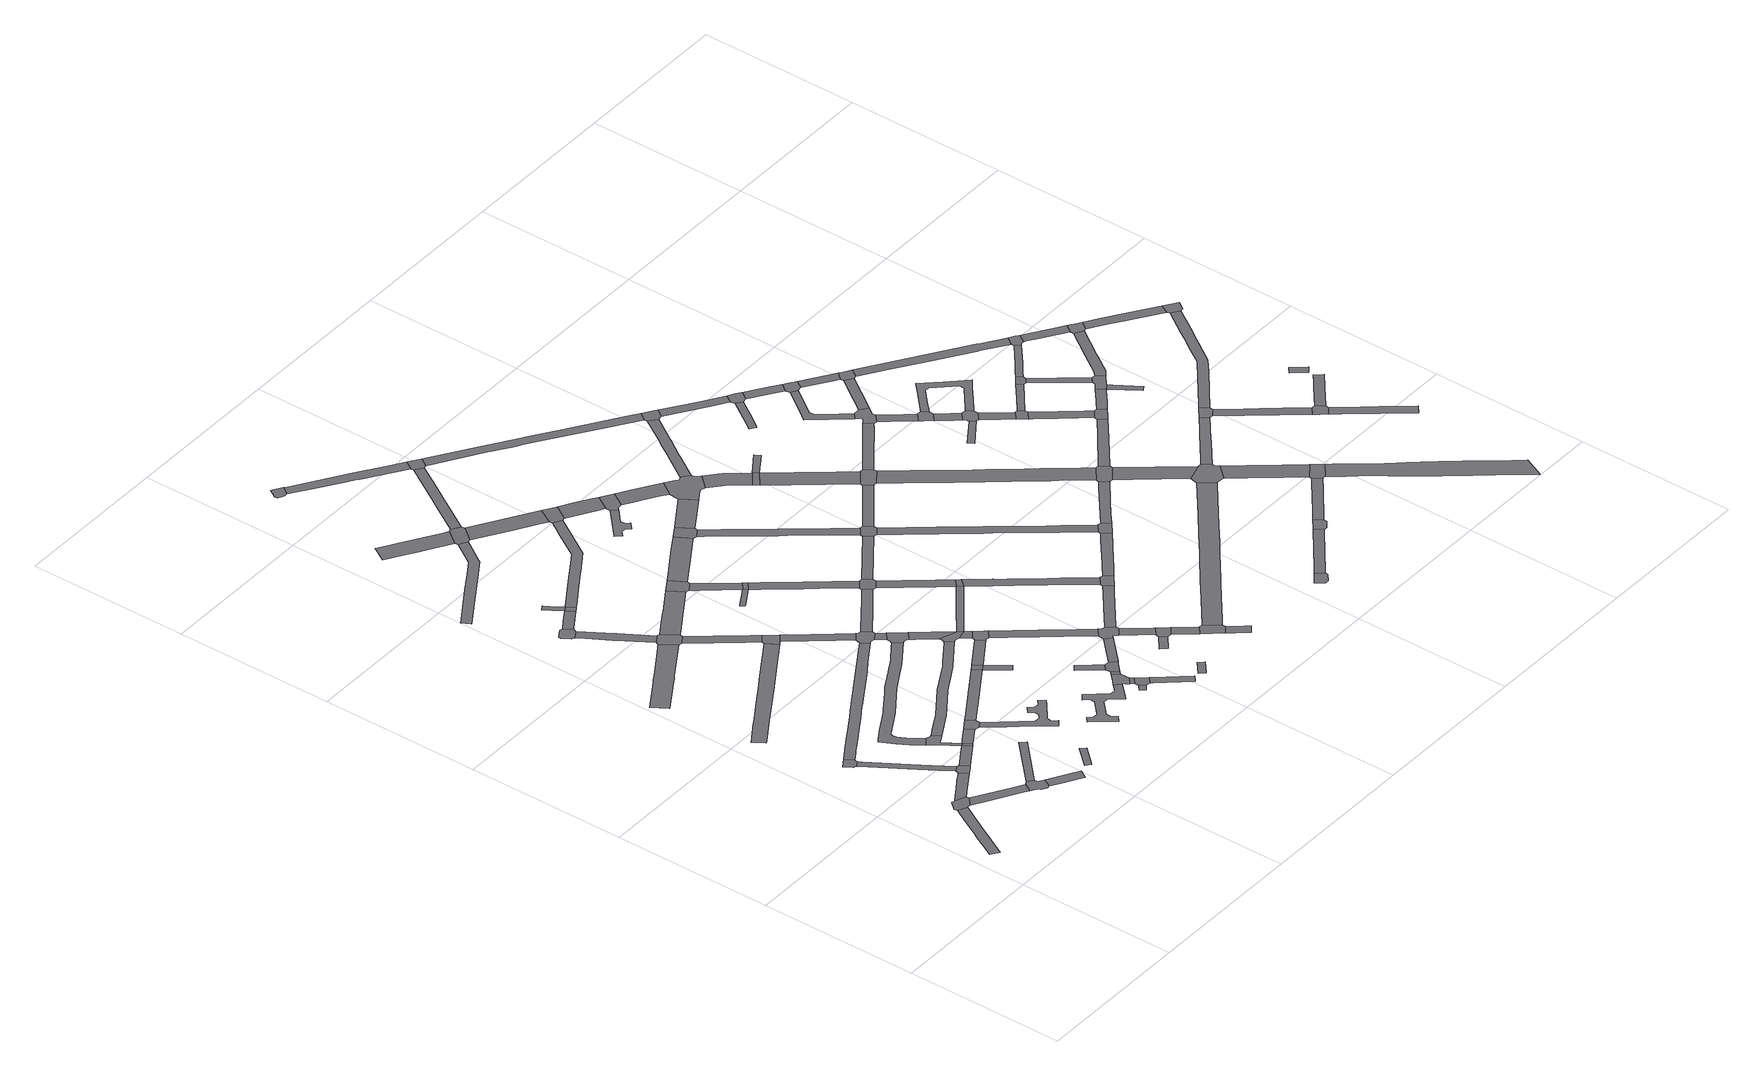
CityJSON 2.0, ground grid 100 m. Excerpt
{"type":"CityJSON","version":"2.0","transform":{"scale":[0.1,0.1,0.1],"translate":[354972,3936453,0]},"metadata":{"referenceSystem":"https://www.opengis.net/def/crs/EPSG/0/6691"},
"CityObjects":{
"road1":{"type":"Road","attributes":{"RoadStructureAttribute.sectionType":"1"},"geometry":[{"type":"MultiSurface","lod":"1","boundaries":[[[0,1,2,3,4,5,6,7,8,9,10,11,12,13]]]}]},
"road2":{"type":"Road","geometry":[{"type":"MultiSurface","lod":"1","boundaries":[[[13,12,14,15,16,17,18,19,20,21]]]}]},
"road3":{"type":"Road","geometry":[{"type":"MultiSurface","lod":"1","boundaries":[[[22,23,24,25,26,27]]]}]},
"road4":{"type":"Road","attributes":{"RoadStructureAttribute.sectionType":"1"},"geometry":[{"type":"MultiSurface","lod":"1","boundaries":[[[28,29,30,16,15,31,32,33,34]]]}]},
"road5":{"type":"Road","attributes":{"RoadStructureAttribute.sectionType":"1"},"geometry":[{"type":"MultiSurface","lod":"1","boundaries":[[[17,35,36,37,38,39,40,41,42,43,18]]]}]},
"road6":{"type":"Road","attributes":{"RoadStructureAttribute.sectionType":"1"},"geometry":[{"type":"MultiSurface","lod":"1","boundaries":[[[26,44,45,46,47,48,49,50,51,27]]]}]},
"road7":{"type":"Road","geometry":[{"type":"MultiSurface","lod":"1","boundaries":[[[47,38,37,52,53,54,48]]]}]},
"road8":{"type":"Road","geometry":[{"type":"MultiSurface","lod":"1","boundaries":[[[55,28,34,56,57,58,59,60,61,62,63]]]}]},
"road9":{"type":"Road","attributes":{"RoadStructureAttribute.sectionType":"1"},"geometry":[{"type":"MultiSurface","lod":"1","boundaries":[[[60,64,65,66,67,68,69,70,61]]]}]},
"road10":{"type":"Road","attributes":{"RoadStructureAttribute.sectionType":"1"},"geometry":[{"type":"MultiSurface","lod":"1","boundaries":[[[71,72,73,54,53,74,75]]]}]},
"road11":{"type":"Road","geometry":[{"type":"MultiSurface","lod":"1","boundaries":[[[76,75,77,78,79,80,81,82,83,84,85]]]}]},
"road12":{"type":"Road","attributes":{"RoadStructureAttribute.sectionType":"1"},"geometry":[{"type":"MultiSurface","lod":"1","boundaries":[[[86,87,88,55,63]]]}]},
"road13":{"type":"Road","attributes":{"RoadStructureAttribute.sectionType":"1"},"geometry":[{"type":"MultiSurface","lod":"1","boundaries":[[[89,90,91,92,93,94,95,96,97,98,99,100,101]]]}]},
"road14":{"type":"Road","geometry":[{"type":"MultiSurface","lod":"1","boundaries":[[[102,77,75,74]]]}]},
"road15":{"type":"Road","attributes":{"RoadStructureAttribute.sectionType":"1"},"geometry":[{"type":"MultiSurface","lod":"1","boundaries":[[[103,104,105,106,107,108,109,110,111,112,113,114,115,116,117,118]]]}]},
"road16":{"type":"Road","attributes":{"RoadStructureAttribute.sectionType":"1"},"geometry":[{"type":"MultiSurface","lod":"1","boundaries":[[[102,119,120,121,77]]]}]},
"road17":{"type":"Road","attributes":{"RoadStructureAttribute.sectionType":"1"},"geometry":[{"type":"MultiSurface","lod":"1","boundaries":[[[122,123,124,125]]]}]},
"road18":{"type":"Road","attributes":{"RoadStructureAttribute.sectionType":"1"},"geometry":[{"type":"MultiSurface","lod":"1","boundaries":[[[126,127,128,129,130,131,132,133,134,23,22,135,136,137,138,139,140,141,142,143,144,145,146,147]]]}]},
"road19":{"type":"Road","geometry":[{"type":"MultiSurface","lod":"1","boundaries":[[[148,149,150,151,152,153,154,155]]]}]},
"road20":{"type":"Road","geometry":[{"type":"MultiSurface","lod":"1","boundaries":[[[156,157,158,120,119,159]]]}]},
"road21":{"type":"Road","attributes":{"RoadStructureAttribute.sectionType":"1"},"geometry":[{"type":"MultiSurface","lod":"1","boundaries":[[[160,161,162,163,164,165,166,167,152,151]]]}]},
"road22":{"type":"Road","attributes":{"RoadStructureAttribute.sectionType":"1"},"geometry":[{"type":"MultiSurface","lod":"1","boundaries":[[[84,168,169,170,171,172,173,174,175,176,177,178,179,180,181,182,183,184,185,186,187,188,189,190,191,192,193,194,195,196,197,198,199,200,201,202,203,204,205,206,207,208,209,210,211,212,213,214,215,216,217,218,85]]]}]},
"road23":{"type":"Road","attributes":{"RoadStructureAttribute.sectionType":"1"},"geometry":[{"type":"MultiSurface","lod":"1","boundaries":[[[219,220,154,153,221,222,223]]]}]},
"road24":{"type":"Road","geometry":[{"type":"MultiSurface","lod":"1","boundaries":[[[224,165,164,101,100,225,226,227]]]}]},
"road25":{"type":"Road","attributes":{"RoadStructureAttribute.sectionType":"1"},"geometry":[{"type":"MultiSurface","lod":"1","boundaries":[[[228,229,230,231,232,233,234,235,236,237,238,239,240,241,242,243,244,245,246,247,156,159]]]}]},
"road26":{"type":"Road","geometry":[{"type":"MultiSurface","lod":"1","boundaries":[[[248,249,250,251,252,223]]]}]},
"road27":{"type":"Road","geometry":[{"type":"MultiSurface","lod":"1","boundaries":[[[222,253,254,248,223]]]}]},
"road28":{"type":"Road","attributes":{"RoadStructureAttribute.sectionType":"1"},"geometry":[{"type":"MultiSurface","lod":"1","boundaries":[[[255,256,257,258,259,260,261,262,263,264,265,266,267,268,269,270,271,272]]]}]},
"road29":{"type":"Road","attributes":{"RoadStructureAttribute.sectionType":"1"},"geometry":[{"type":"MultiSurface","lod":"1","boundaries":[[[225,273,274,275,276,277,278,279,280,281,226]]]}]},
"road30":{"type":"Road","attributes":{"RoadStructureAttribute.sectionType":"1"},"geometry":[{"type":"MultiSurface","lod":"1","boundaries":[[[282,283,284,285,286,287,288,289,290,80,79,291,292,293,294,295,296,297,298]]]}]},
"road31":{"type":"Road","attributes":{"RoadStructureAttribute.sectionType":"1"},"geometry":[{"type":"MultiSurface","lod":"1","boundaries":[[[299,300,301,302,303,158,157,304,305,306,307,308]]]}]},
"road32":{"type":"Road","geometry":[{"type":"MultiSurface","lod":"1","boundaries":[[[278,277,110,109,309,310]]]}]},
"road33":{"type":"Road","attributes":{"RoadStructureAttribute.sectionType":"1"},"geometry":[{"type":"MultiSurface","lod":"1","boundaries":[[[311,312,313,314,315,224,227,316,317]]]}]},
"road34":{"type":"Road","attributes":{"RoadStructureAttribute.sectionType":"1"},"geometry":[{"type":"MultiSurface","lod":"1","boundaries":[[[318,319,320,321,322,323,324,325,326,327,328,329,330]]]}]},
"road35":{"type":"Road","attributes":{"RoadStructureAttribute.sectionType":"1"},"geometry":[{"type":"MultiSurface","lod":"1","boundaries":[[[309,331,332,333,334,335,336,337,338,339,340,341,342,343,344,310]]]}]},
"road36":{"type":"Road","geometry":[{"type":"MultiSurface","lod":"1","boundaries":[[[345,346,347,348,349,350,351,352,353,354,355,356,357,358,359,360,361,362,363,364,365,366,367,368]]]}]},
"road37":{"type":"Road","geometry":[{"type":"MultiSurface","lod":"1","boundaries":[[[307,369,370,371,308]]]}]},
"road38":{"type":"Road","attributes":{"RoadStructureAttribute.sectionType":"1"},"geometry":[{"type":"MultiSurface","lod":"1","boundaries":[[[372,373,374,369,307]]]}]},
"road39":{"type":"Road","geometry":[{"type":"MultiSurface","lod":"1","boundaries":[[[375,376,377,378,341,340,147,146,379,380]]]}]},
"road40":{"type":"Road","attributes":{"RoadStructureAttribute.sectionType":"1"},"geometry":[{"type":"MultiSurface","lod":"1","boundaries":[[[381,382,383,384,385,386,248,254,387,388,389,390,391,392,393,394,395,396]]]}]},
"road41":{"type":"Road","attributes":{"RoadStructureAttribute.sectionType":"1"},"geometry":[{"type":"MultiSurface","lod":"1","boundaries":[[[397,398,399,375,380]]]}]},
"road42":{"type":"Road","geometry":[{"type":"MultiSurface","lod":"1","boundaries":[[[400,311,317,401,402,403,404]]]}]},
"road43":{"type":"Road","geometry":[{"type":"MultiSurface","lod":"1","boundaries":[[[186,405,406,407,408,409,410,411,412,413,414,399,398,415,416,417,418,419,187]]]}]},
"road44":{"type":"Road","geometry":[{"type":"MultiSurface","lod":"1","boundaries":[[[420,323,322,262,261,421,422,423]]]}]},
"road45":{"type":"Road","geometry":[{"type":"MultiSurface","lod":"1","boundaries":[[[424,425,426,427,428,429,430]]]}]},
"road46":{"type":"Road","attributes":{"RoadStructureAttribute.sectionType":"1"},"geometry":[{"type":"MultiSurface","lod":"1","boundaries":[[[431,432,433,370,369]]]}]},
"road47":{"type":"Road","geometry":[{"type":"MultiSurface","lod":"1","boundaries":[[[434,435,436,437,438,439]]]}]},
"road48":{"type":"Road","geometry":[{"type":"MultiSurface","lod":"1","boundaries":[[[440,441,442,443]]]}]},
"road49":{"type":"Road","geometry":[{"type":"MultiSurface","lod":"1","boundaries":[[[444,445,446,447,448,345,368,449,450,451]]]}]},
"road50":{"type":"Road","attributes":{"RoadStructureAttribute.sectionType":"1"},"geometry":[{"type":"MultiSurface","lod":"1","boundaries":[[[452,453,402,401,454,455,439]]]}]},
"road51":{"type":"Road","attributes":{"RoadStructureAttribute.sectionType":"1"},"geometry":[{"type":"MultiSurface","lod":"1","boundaries":[[[456,444,451,457]]]}]},
"road52":{"type":"Road","attributes":{"RoadStructureAttribute.sectionType":"1"},"geometry":[{"type":"MultiSurface","lod":"1","boundaries":[[[413,458,459,460,461,462,463,464,465,466,467,468,414]]]}]},
"road53":{"type":"Road","geometry":[{"type":"MultiSurface","lod":"1","boundaries":[[[469,470,456,457,443,442]]]}]},
"road54":{"type":"Road","attributes":{"RoadStructureAttribute.sectionType":"1"},"geometry":[{"type":"MultiSurface","lod":"1","boundaries":[[[471,472,473,474,475,476,477]]]}]},
"road55":{"type":"Road","geometry":[{"type":"MultiSurface","lod":"1","boundaries":[[[478,479,480,481,482,483,464,463,484,485,486,487,488,489,490,491,282,298]]]}]},
"road56":{"type":"Road","attributes":{"RoadStructureAttribute.sectionType":"1"},"geometry":[{"type":"MultiSurface","lod":"1","boundaries":[[[492,446,445,493]]]}]},
"road57":{"type":"Road","geometry":[{"type":"MultiSurface","lod":"1","boundaries":[[[438,494,452,439]]]}]},
"road58":{"type":"Road","geometry":[{"type":"MultiSurface","lod":"1","boundaries":[[[495,496,497,483,482]]]}]},
"road59":{"type":"Road","attributes":{"RoadStructureAttribute.sectionType":"1"},"geometry":[{"type":"MultiSurface","lod":"1","boundaries":[[[498,499,500,377,376,501,502,503,504,505]]]}]},
"road60":{"type":"Road","geometry":[{"type":"MultiSurface","lod":"1","boundaries":[[[506,507,508,471,477,509,492,493]]]}]},
"road61":{"type":"Road","attributes":{"RoadStructureAttribute.sectionType":"1"},"geometry":[{"type":"MultiSurface","lod":"1","boundaries":[[[510,470,469,511,512,513]]]}]},
"road62":{"type":"Road","geometry":[{"type":"MultiSurface","lod":"1","boundaries":[[[514,515,516,497,496,433,432,517,518]]]}]},
"road63":{"type":"Road","attributes":{"RoadStructureAttribute.sectionType":"1"},"geometry":[{"type":"MultiSurface","lod":"1","boundaries":[[[519,520,422,421,521,522,523,524]]]}]},
"road64":{"type":"Road","attributes":{"RoadStructureAttribute.sectionType":"1"},"geometry":[{"type":"MultiSurface","lod":"1","boundaries":[[[403,525,526,527,528,529,530,531,404]]]}]},
"road65":{"type":"Road","attributes":{"RoadStructureAttribute.sectionType":"1"},"geometry":[{"type":"MultiSurface","lod":"1","boundaries":[[[532,533,534,535,536,537,538,539,540,541,542,543,544,494,438]]]}]},
"road66":{"type":"Road","attributes":{"RoadStructureAttribute.sectionType":"1"},"geometry":[{"type":"MultiSurface","lod":"1","boundaries":[[[545,546,547,548,549,550,551,552,553,554,424,430]]]}]},
"road67":{"type":"Road","attributes":{"RoadStructureAttribute.sectionType":"1"},"geometry":[{"type":"MultiSurface","lod":"1","boundaries":[[[555,556,557,558,420,423,559,560,561,562,563,564]]]}]},
"road68":{"type":"Road","attributes":{"RoadStructureAttribute.sectionType":"1"},"geometry":[{"type":"MultiSurface","lod":"1","boundaries":[[[565,508,507,566,567]]]}]},
"road69":{"type":"Road","attributes":{"RoadStructureAttribute.sectionType":"1"},"geometry":[{"type":"MultiSurface","lod":"1","boundaries":[[[568,569,570,571,572,573,574,575,576,577,578,579,514,518]]]}]},
"road70":{"type":"Road","attributes":{"RoadStructureAttribute.sectionType":"1"},"geometry":[{"type":"MultiSurface","lod":"1","boundaries":[[[580,581,582,583]]]}]},
"road71":{"type":"Road","attributes":{"RoadStructureAttribute.sectionType":"1"},"geometry":[{"type":"MultiSurface","lod":"1","boundaries":[[[584,585,464,483,586,587,588,589]]]}]},
"road72":{"type":"Road","geometry":[{"type":"MultiSurface","lod":"1","boundaries":[[[395,590,591,592,524,523,396]]]}]},
"road73":{"type":"Road","geometry":[{"type":"MultiSurface","lod":"1","boundaries":[[[504,593,594,595,596,538,537,505]]]}]},
"road74":{"type":"Road","attributes":{"RoadStructureAttribute.sectionType":"1"},"geometry":[{"type":"MultiSurface","lod":"1","boundaries":[[[597,598,599,600,601,602,603,604,605,606]]]}]},
"road75":{"type":"Road","geometry":[{"type":"MultiSurface","lod":"1","boundaries":[[[607,608,609,610,575,574,611,567,566,612,613,614]]]}]},
"road76":{"type":"Road","geometry":[{"type":"MultiSurface","lod":"1","boundaries":[[[615,528,527,616,617,618]]]}]},
"road77":{"type":"Road","geometry":[{"type":"MultiSurface","lod":"1","boundaries":[[[619,620,621,622]]]}]},
"road78":{"type":"Road","attributes":{"RoadStructureAttribute.sectionType":"1"},"geometry":[{"type":"MultiSurface","lod":"1","boundaries":[[[623,624,625,591,590,626,627,628]]]}]},
"road79":{"type":"Road","attributes":{"RoadStructureAttribute.sectionType":"1"},"geometry":[{"type":"MultiSurface","lod":"1","boundaries":[[[629,630,631,632,633,594,593,634,635,636,637,584]]]}]},
"road80":{"type":"Road","attributes":{"RoadStructureAttribute.sectionType":"1"},"geometry":[{"type":"MultiSurface","lod":"1","boundaries":[[[638,639,640,641,642,607,614]]]}]},
"road81":{"type":"Road","geometry":[{"type":"MultiSurface","lod":"1","boundaries":[[[563,643,644,551,550,564]]]}]},
"road82":{"type":"Road","geometry":[{"type":"MultiSurface","lod":"1","boundaries":[[[621,645,646,647,641,640,622]]]}]},
"road83":{"type":"Road","geometry":[{"type":"MultiSurface","lod":"1","boundaries":[[[589,648,629,584]]]}]},
"road84":{"type":"Road","geometry":[{"type":"MultiSurface","lod":"1","boundaries":[[[606,605,649,650,651,623,628]]]}]},
"road85":{"type":"Road","attributes":{"RoadStructureAttribute.sectionType":"1"},"geometry":[{"type":"MultiSurface","lod":"1","boundaries":[[[652,596,595,653,654,655]]]}]},
"road86":{"type":"Road","attributes":{"RoadStructureAttribute.sectionType":"1"},"geometry":[{"type":"MultiSurface","lod":"1","boundaries":[[[645,656,657,646]]]}]},
"road87":{"type":"Road","attributes":{"RoadStructureAttribute.sectionType":"1"},"geometry":[{"type":"MultiSurface","lod":"1","boundaries":[[[615,618,658,659]]]}]},
"road88":{"type":"Road","attributes":{"RoadStructureAttribute.sectionType":"1"},"geometry":[{"type":"MultiSurface","lod":"1","boundaries":[[[660,661,662,663,664,665,666,617,616,667,668,669,670,671,672,673,674]]]}]},
"road89":{"type":"Road","attributes":{"RoadStructureAttribute.sectionType":"1"},"geometry":[{"type":"MultiSurface","lod":"1","boundaries":[[[675,676,677,609,608,678,679]]]}]},
"road90":{"type":"Road","geometry":[{"type":"MultiSurface","lod":"1","boundaries":[[[680,681,657,656,682,683]]]}]},
"road91":{"type":"Road","attributes":{"RoadStructureAttribute.sectionType":"1"},"geometry":[{"type":"MultiSurface","lod":"1","boundaries":[[[650,684,685,686,687,688,689,690,651]]]}]},
"road92":{"type":"Road","attributes":{"RoadStructureAttribute.sectionType":"1"},"geometry":[{"type":"MultiSurface","lod":"1","boundaries":[[[682,691,692,693,694,695,696,683]]]}]},
"road93":{"type":"Road","attributes":{"RoadStructureAttribute.sectionType":"1"},"geometry":[{"type":"MultiSurface","lod":"1","boundaries":[[[697,698,699,700,701,702,703,704,705,706,707,648,589]]]}]},
"road94":{"type":"Road","geometry":[{"type":"MultiSurface","lod":"1","boundaries":[[[655,654,708,709,710,711,712,660,674]]]}]},
"road95":{"type":"Road","geometry":[{"type":"MultiSurface","lod":"1","boundaries":[[[713,714,715,716,717,718,688,687,659,658,719,720,721,722,723]]]}]},
"road96":{"type":"Road","geometry":[{"type":"MultiSurface","lod":"1","boundaries":[[[724,725,702,701,675,679]]]}]},
"road97":{"type":"Road","attributes":{"RoadStructureAttribute.sectionType":"1"},"geometry":[{"type":"MultiSurface","lod":"1","boundaries":[[[726,727,728,729,730,644,643,731,732,733,734,735,736,737,738,739]]]}]},
"road98":{"type":"Road","attributes":{"RoadStructureAttribute.sectionType":"1"},"geometry":[{"type":"MultiSurface","lod":"1","boundaries":[[[722,740,741,742,743,744,723]]]}]},
"road99":{"type":"Road","attributes":{"RoadStructureAttribute.sectionType":"1"},"geometry":[{"type":"MultiSurface","lod":"1","boundaries":[[[710,745,746,747,748,749,711]]]}]},
"road100":{"type":"Road","geometry":[{"type":"MultiSurface","lod":"1","boundaries":[[[750,742,741,751]]]}]},
"road101":{"type":"Road","attributes":{"RoadStructureAttribute.sectionType":"1"},"geometry":[{"type":"MultiSurface","lod":"1","boundaries":[[[752,753,754,755,756,757,758,759,709,708,760,761,762,763,764,765,766,767,768,769,770,771,772,773,774]]]}]},
"road102":{"type":"Road","attributes":{"RoadStructureAttribute.sectionType":"1"},"geometry":[{"type":"MultiSurface","lod":"1","boundaries":[[[775,776,777,778,725,724,779,780,781,782,783,784,785]]]}]},
"road103":{"type":"Road","attributes":{"RoadStructureAttribute.sectionType":"1"},"geometry":[{"type":"MultiSurface","lod":"1","boundaries":[[[714,786,787,788,789,790,791,792,793,794,795,796,715]]]}]},
"road104":{"type":"Road","attributes":{"RoadStructureAttribute.sectionType":"1"},"geometry":[{"type":"MultiSurface","lod":"1","boundaries":[[[751,797,798,799,800,801,802,803,804,805,806,750]]]}]},
"road105":{"type":"Road","geometry":[{"type":"MultiSurface","lod":"1","boundaries":[[[807,808,742,750]]]}]},
"road106":{"type":"Road","geometry":[{"type":"MultiSurface","lod":"1","boundaries":[[[801,800,747,746,809,810,811,812]]]}]},
"road107":{"type":"Road","attributes":{"RoadStructureAttribute.sectionType":"1"},"geometry":[{"type":"MultiSurface","lod":"1","boundaries":[[[813,814,815,816,817,818,819,820,681,680,821,822,823,824,825,826,827,828,829,830,831,832]]]}]},
"road108":{"type":"Road","geometry":[{"type":"MultiSurface","lod":"1","boundaries":[[[833,834,835,836,837,838]]]}]},
"road109":{"type":"Road","geometry":[{"type":"MultiSurface","lod":"1","boundaries":[[[784,839,840,774,773,785]]]}]},
"road110":{"type":"Road","geometry":[{"type":"MultiSurface","lod":"1","boundaries":[[[738,791,790,841,842,739]]]}]},
"road111":{"type":"Road","attributes":{"RoadStructureAttribute.sectionType":"1"},"geometry":[{"type":"MultiSurface","lod":"1","boundaries":[[[843,844,845,846,847,848,849,850,851,852,853,854,855,856,857,858,859,860,861,862,863,864,810,809]]]}]},
"road112":{"type":"Road","attributes":{"RoadStructureAttribute.sectionType":"1"},"geometry":[{"type":"MultiSurface","lod":"1","boundaries":[[[865,866,867,840,839,868,869,870]]]}]},
"road113":{"type":"Road","attributes":{"RoadStructureAttribute.sectionType":"1"},"geometry":[{"type":"MultiSurface","lod":"1","boundaries":[[[836,871,872,873,874,875,876,877,878,879,837]]]}]},
"road114":{"type":"Road","attributes":{"RoadStructureAttribute.sectionType":"1"},"geometry":[{"type":"MultiSurface","lod":"1","boundaries":[[[811,880,881,882,883,884,812]]]}]},
"road115":{"type":"Road","attributes":{"RoadStructureAttribute.sectionType":"1"},"geometry":[{"type":"MultiSurface","lod":"1","boundaries":[[[885,886,842,841,887,888,889]]]}]},
"road116":{"type":"Road","attributes":{"RoadStructureAttribute.sectionType":"1"},"geometry":[{"type":"MultiSurface","lod":"1","boundaries":[[[890,891,892,893,894,895]]]}]},
"road117":{"type":"Road","geometry":[{"type":"MultiSurface","lod":"1","boundaries":[[[888,890,895,896,897,898,889]]]}]},
"road118":{"type":"Road","attributes":{"RoadStructureAttribute.sectionType":"1"},"geometry":[{"type":"MultiSurface","lod":"1","boundaries":[[[899,900,901,902,903,904,905,906,907,908,909,910,911,912,913,914,915]]]}]},
"road119":{"type":"Road","geometry":[{"type":"MultiSurface","lod":"1","boundaries":[[[916,917,874,873,918,919,920,921]]]}]},
"road120":{"type":"Road","geometry":[{"type":"MultiSurface","lod":"1","boundaries":[[[865,870,922,923,924,925,854,853]]]}]},
"road121":{"type":"Road","geometry":[{"type":"MultiSurface","lod":"1","boundaries":[[[882,926,927,928,929,930,906,905,931,932,933,883]]]}]},
"road122":{"type":"Road","attributes":{"RoadStructureAttribute.sectionType":"1"},"geometry":[{"type":"MultiSurface","lod":"1","boundaries":[[[934,897,896,935,936,937,938]]]}]},
"road123":{"type":"Road","attributes":{"RoadStructureAttribute.sectionType":"1"},"geometry":[{"type":"MultiSurface","lod":"1","boundaries":[[[939,927,926,940,941,942,943]]]}]},
"road124":{"type":"Road","attributes":{"RoadStructureAttribute.sectionType":"1"},"geometry":[{"type":"MultiSurface","lod":"1","boundaries":[[[944,945,946,947]]]}]},
"road125":{"type":"Road","attributes":{"RoadStructureAttribute.sectionType":"1"},"geometry":[{"type":"MultiSurface","lod":"1","boundaries":[[[948,923,922,949,950]]]}]},
"road126":{"type":"Road","geometry":[{"type":"MultiSurface","lod":"1","boundaries":[[[942,951,952,953,954,955,943]]]}]},
"road127":{"type":"Road","geometry":[{"type":"MultiSurface","lod":"1","boundaries":[[[914,956,957,958,938,937,915]]]}]},
"road128":{"type":"Road","attributes":{"RoadStructureAttribute.sectionType":"1"},"geometry":[{"type":"MultiSurface","lod":"1","boundaries":[[[959,960,953,952,961,962]]]}]},
"road129":{"type":"Road","attributes":{"RoadStructureAttribute.sectionType":"1"},"geometry":[{"type":"MultiSurface","lod":"1","boundaries":[[[963,964,965,930,929,966,967,968,969]]]}]},
"road130":{"type":"Road","geometry":[{"type":"MultiSurface","lod":"1","boundaries":[[[813,832,970,971,972,973,974,948,950]]]}]},
"road131":{"type":"Road","attributes":{"RoadStructureAttribute.sectionType":"1"},"geometry":[{"type":"MultiSurface","lod":"1","boundaries":[[[920,975,976,977,978,979,980,921]]]}]},
"road132":{"type":"Road","geometry":[{"type":"MultiSurface","lod":"1","boundaries":[[[981,959,962,982,944,947,983,984,985]]]}]},
"road133":{"type":"Road","attributes":{"RoadStructureAttribute.sectionType":"1"},"geometry":[{"type":"MultiSurface","lod":"1","boundaries":[[[986,957,956,987,988,989]]]}]},
"road134":{"type":"Road","attributes":{"RoadStructureAttribute.sectionType":"1"},"geometry":[{"type":"MultiSurface","lod":"1","boundaries":[[[924,990,991,992,993,994,995,996,997,925]]]}]},
"road135":{"type":"Road","attributes":{"RoadStructureAttribute.sectionType":"1"},"geometry":[{"type":"MultiSurface","lod":"1","boundaries":[[[998,984,983,999,1000,1001]]]}]},
"road136":{"type":"Road","geometry":[{"type":"MultiSurface","lod":"1","boundaries":[[[1002,1001,1000,1003,1004,1005]]]}]},
"road137":{"type":"Road","geometry":[{"type":"MultiSurface","lod":"1","boundaries":[[[968,1006,1007,1008,989,988,969]]]}]},
"road138":{"type":"Road","attributes":{"RoadStructureAttribute.sectionType":"1"},"geometry":[{"type":"MultiSurface","lod":"1","boundaries":[[[1009,1010,1011,1012,971,970,1013,1014,1015,1016]]]}]},
"road139":{"type":"Road","attributes":{"RoadStructureAttribute.sectionType":"1"},"geometry":[{"type":"MultiSurface","lod":"1","boundaries":[[[1017,1018,1019,1020,1021,1022,1023,1024,1025,955,954,1026,1027,1028,1029,1030,1031,1032,1033,981,985]]]}]},
"road140":{"type":"Road","attributes":{"RoadStructureAttribute.sectionType":"1"},"geometry":[{"type":"MultiSurface","lod":"1","boundaries":[[[1034,1035,1036,1037,1038,1004,1003,1039,1040,1041,1042]]]}]},
"road141":{"type":"Road","geometry":[{"type":"MultiSurface","lod":"1","boundaries":[[[977,976,1043,1044,1009,1016]]]}]},
"road142":{"type":"Road","attributes":{"RoadStructureAttribute.sectionType":"1"},"geometry":[{"type":"MultiSurface","lod":"1","boundaries":[[[973,1045,1046,1047,1048,1049,1050,1051,1052,974]]]}]},
"road143":{"type":"Road","attributes":{"RoadStructureAttribute.sectionType":"1"},"geometry":[{"type":"MultiSurface","lod":"1","boundaries":[[[1053,1054,1055,1056,1002,1005]]]}]},
"road144":{"type":"Road","geometry":[{"type":"MultiSurface","lod":"1","boundaries":[[[993,992,1057,1058,1059,1034,1042]]]}]},
"road145":{"type":"Road","geometry":[{"type":"MultiSurface","lod":"1","boundaries":[[[1060,1061,1055,1054,1062,1063,1064,1065]]]}]},
"road146":{"type":"Road","attributes":{"RoadStructureAttribute.sectionType":"1"},"geometry":[{"type":"MultiSurface","lod":"1","boundaries":[[[1066,1067,1068,1059,1058,1069,1070,1071]]]}]},
"road147":{"type":"Road","attributes":{"RoadStructureAttribute.sectionType":"1"},"geometry":[{"type":"MultiSurface","lod":"1","boundaries":[[[1006,1072,1073,1074,1075,1076,1077,1078,1079,1080,1007]]]}]},
"road148":{"type":"Road","attributes":{"RoadStructureAttribute.sectionType":"1"},"geometry":[{"type":"MultiSurface","lod":"1","boundaries":[[[1081,1082,1083,1084,1085,1086,1087,1088,1089,1090,1091,1092,1093,1094,1095,1096,1097,1044,1043,1098,1099,1100,1101,1102,1103,1104,1105,1106,1107,1108,1109,1110,1111,1112,1113,1114,1115]]]}]},
"road149":{"type":"Road","attributes":{"RoadStructureAttribute.sectionType":"1"},"geometry":[{"type":"MultiSurface","lod":"1","boundaries":[[[1063,1116,1117,1118,1119,1120,1121,1064]]]}]},
"road150":{"type":"Road","geometry":[{"type":"MultiSurface","lod":"1","boundaries":[[[1049,1048,1122,1123,1124,1125]]]}]},
"road151":{"type":"Road","geometry":[{"type":"MultiSurface","lod":"1","boundaries":[[[1126,1127,1128,1120,1119,1129,1130,1066,1071,1131]]]}]},
"road152":{"type":"Road","attributes":{"RoadStructureAttribute.sectionType":"1"},"geometry":[{"type":"MultiSurface","lod":"1","boundaries":[[[1132,1133,1134,1135,1131,1071]]]}]},
"road153":{"type":"Road","attributes":{"RoadStructureAttribute.sectionType":"1"},"geometry":[{"type":"MultiSurface","lod":"1","boundaries":[[[1136,1137,1138,1139,1140,1141,1060,1065]]]}]},
"road154":{"type":"Road","attributes":{"RoadStructureAttribute.sectionType":"1"},"geometry":[{"type":"MultiSurface","lod":"1","boundaries":[[[1142,1143,1144,1145,1146,1147,1148,1149,1150,1123,1122]]]}]},
"road155":{"type":"Road","geometry":[{"type":"MultiSurface","lod":"1","boundaries":[[[1151,1152,1153,1154,1155,1146,1145]]]}]},
"road156":{"type":"Road","geometry":[{"type":"MultiSurface","lod":"1","boundaries":[[[1156,1077,1076,1139,1138,1157,1158,1159]]]}]},
"road157":{"type":"Road","attributes":{"RoadStructureAttribute.sectionType":"1"},"geometry":[{"type":"MultiSurface","lod":"1","boundaries":[[[1127,1160,1161,1162,1163,1164,1165,1166,1167,1128]]]}]},
"road158":{"type":"Road","attributes":{"RoadStructureAttribute.sectionType":"1"},"geometry":[{"type":"MultiSurface","lod":"1","boundaries":[[[1152,1168,1169,1170,1171,1172,1173,1174,1175,1176,1177,1178,1179,1153]]]}]},
"road159":{"type":"Road","attributes":{"RoadStructureAttribute.sectionType":"1"},"geometry":[{"type":"MultiSurface","lod":"1","boundaries":[[[1158,1180,1181,1182,1183,1184,1185,1159]]]}]},
"road160":{"type":"Road","attributes":{"RoadStructureAttribute.sectionType":"1"},"geometry":[{"type":"MultiSurface","lod":"1","boundaries":[[[1186,1187,1188,1189,1155,1154,1190,1191,1192]]]}]},
"road161":{"type":"Road","attributes":{"RoadStructureAttribute.sectionType":"1"},"geometry":[{"type":"MultiSurface","lod":"1","boundaries":[[[1124,1193,1194,1195,1196,1197,1198,1199,1200,1201,1202,1203,1204,1205,1206,1207,1208,1209,1210,1125]]]}]},
"road162":{"type":"Road","geometry":[{"type":"MultiSurface","lod":"1","boundaries":[[[1182,1165,1164,1211,1212,1183]]]}]},
"road163":{"type":"Road","geometry":[{"type":"MultiSurface","lod":"1","boundaries":[[[1213,1214,1215,1216]]]}]},
"road164":{"type":"Road","attributes":{"RoadStructureAttribute.sectionType":"1"},"geometry":[{"type":"MultiSurface","lod":"1","boundaries":[[[1217,1218,1212,1211,1219,1220,1221,1222,1223]]]}]},
"road165":{"type":"Road","geometry":[{"type":"MultiSurface","lod":"1","boundaries":[[[1222,1202,1201,1224,1225,1223]]]}]}
},
"vertices":[
[271,608,0],[260,589,0],[212,503,0],[210,499,0],[192,465,0],[166,418,0],[153,396,0],[106,310,0],[155,274,0],[217,387,0],[263,471,0],[265,473,0],[371,662,0],[317,688,0],
[372,662,0],[391,664,0],[441,704,0],[440,724,0],[374,753,0],[354,753,0],[350,756,0],[312,708,0],
[334,1408,0],[301,1458,0],[243,1421,0],[275,1370,0],[294,1366,0],[329,1386,0],
[724,535,0],[665,571,0],[493,673,0],[483,609,0],[635,519,0],[666,500,0],[693,484,0],
[506,768,0],[612,836,0],[618,840,0],[585,890,0],[577,885,0],[518,849,0],[512,845,0],[434,793,0],[416,781,0],
[331,1309,0],[447,1129,0],[538,988,0],[589,910,0],[623,931,0],[547,1048,0],[484,1146,0],[342,1365,0],
[659,867,0],[674,877,0],[641,927,0],
[748,549,0],[735,459,0],[739,442,0],[773,421,0],[787,425,0],[790,426,0],[821,478,0],[786,498,0],[783,521,0],
[848,391,0],[930,343,0],[937,339,0],[973,317,0],[1004,369,0],[951,400,0],[879,443,0],
[703,967,0],[696,963,0],[642,927,0],[824,975,0],[788,1023,0],
[722,1121,0],[805,1033,0],[742,1133,0],[791,1161,0],[761,1212,0],[754,1209,0],[745,1208,0],[736,1211,0],[724,1217,0],[676,1180,0],
[1031,761,0],[1000,794,0],[751,552,0],
[299,2750,0],[253,2721,0],[238,2712,0],[217,2698,0],[29,2577,0],[88,2485,0],[244,2584,0],[270,2601,0],[313,2628,0],[339,2646,0],[364,2661,0],[571,2794,0],[507,2884,0],
[837,984,0],
[176,1889,0],[333,1991,0],[377,2019,0],[459,2072,0],[588,2154,0],[798,2290,0],[908,2362,0],[863,2431,0],[619,2275,0],[517,2209,0],[470,2179,0],[357,2106,0],[262,2045,0],[257,2042,0],[116,1950,0],[162,1880,0],
[946,1054,0],[913,1105,0],[834,1053,0],
[1085,359,0],[1187,473,0],[1157,500,0],[1055,386,0],
[1079,1956,0],[1076,1954,0],[972,1888,0],[668,1693,0],[624,1665,0],[497,1583,0],[480,1573,0],[371,1503,0],[370,1502,0],[353,1420,0],[383,1439,0],[388,1443,0],[396,1448,0],[494,1510,0],[550,1546,0],[653,1612,0],[734,1664,0],[741,1668,0],[1005,1837,0],[1072,1882,0],[1214,1976,0],[1183,2023,0],
[230,3356,0],[225,3337,0],[258,3287,0],[277,3281,0],[328,3312,0],[332,3331,0],[301,3382,0],[281,3387,0],
[1015,1072,0],[1015,1100,0],[982,1149,0],[975,1049,0],
[290,3260,0],[388,3101,0],[389,3100,0],[393,3093,0],[512,2903,0],[562,2936,0],[444,3126,0],[439,3135,0],
[719,1222,0],[716,1224,0],[684,1266,0],[674,1278,0],[670,1286,0],[635,1353,0],[633,1362,0],[631,1372,0],[634,1382,0],[636,1388,0],[643,1396,0],[650,1401,0],[803,1490,0],[928,1578,0],[982,1616,0],[1060,1661,0],[1171,1726,0],[1323,1833,0],[1329,1836,0],[1289,1886,0],[1283,1882,0],[1257,1865,0],[1234,1848,0],[1192,1819,0],[1172,1804,0],[1137,1780,0],[1098,1758,0],[1068,1740,0],[1064,1738,0],[1041,1725,0],[1017,1711,0],[986,1693,0],[948,1671,0],[916,1648,0],[859,1608,0],[834,1590,0],[781,1553,0],[769,1545,0],[747,1531,0],[708,1510,0],[672,1488,0],[641,1470,0],[618,1456,0],[611,1452,0],[596,1443,0],[554,1415,0],[539,1405,0],[586,1317,0],[622,1249,0],[635,1232,0],[655,1207,0],
[355,3418,0],[311,3389,0],[345,3340,0],[469,3421,0],[436,3471,0],
[582,2932,0],[591,2790,0],[641,2823,0],[647,2843,0],
[1073,931,0],[1115,880,0],[1252,713,0],[1287,742,0],[1262,772,0],[1265,802,0],[1358,878,0],[1392,906,0],[1363,941,0],[1340,921,0],[1333,916,0],[1303,919,0],[1279,949,0],[1244,920,0],[1268,890,0],[1265,860,0],[1237,836,0],[1206,840,0],[1150,908,0],[1086,986,0],
[466,3490,0],[415,3566,0],[396,3595,0],[367,3576,0],[399,3527,0],
[482,3429,0],[499,3440,0],
[160,3883,0],[327,3991,0],[329,3992,0],[352,4007,0],[503,4105,0],[511,4118,0],[608,4263,0],[556,4293,0],[506,4216,0],[464,4151,0],[344,4073,0],[309,4050,0],[296,4042,0],[283,4034,0],[226,3997,0],[125,3932,0],[5,3853,0],[36,3802,0],
[625,2748,0],[701,2655,0],[809,2521,0],[828,2499,0],[866,2451,0],[913,2489,0],[878,2531,0],[749,2691,0],[653,2809,0],
[1468,1666,0],[1466,1663,0],[1462,1660,0],[1320,1560,0],[1291,1539,0],[1106,1433,0],[1102,1430,0],[923,1303,0],[828,1250,0],[953,1256,0],[1008,1294,0],[1132,1382,0],[1135,1384,0],[1243,1446,0],[1321,1492,0],[1500,1618,0],[1508,1623,0],
[1295,1354,0],[1187,1283,0],[1184,1281,0],[1148,1258,0],[1000,1161,0],[1129,1173,0],[1211,1227,0],[1217,1231,0],[1395,1347,0],[1362,1397,0],
[930,2377,0],[975,2413,0],
[910,3143,0],[879,3123,0],[761,3047,0],[731,3028,0],[669,2988,0],[677,2862,0],[970,3050,0],
[293,4473,0],[372,4423,0],[413,4398,0],[500,4345,0],[552,4313,0],[619,4402,0],[582,4424,0],[493,4479,0],[427,4520,0],[370,4555,0],[341,4573,0],[253,4627,0],[195,4534,0],
[936,2370,0],[997,2294,0],[1028,2257,0],[1062,2215,0],[1082,2190,0],[1089,2182,0],[1093,2177,0],[1123,2140,0],[1150,2107,0],[1191,2056,0],[1236,2092,0],[1094,2267,0],[1083,2280,0],[979,2408,0],
[1724,701,0],[1723,700,0],[1683,661,0],[1653,662,0],[1553,784,0],[1514,752,0],[1541,719,0],[1540,689,0],[1468,618,0],[1458,609,0],[1428,610,0],[1405,638,0],[1372,609,0],[1480,479,0],[1515,507,0],[1514,508,0],[1488,539,0],[1489,567,0],[1489,569,0],[1570,649,0],[1600,647,0],[1664,571,0],[1682,589,0],[1759,666,0],
[1429,1369,0],[1396,1419,0],[1383,1411,0],
[1497,1217,0],[1529,1242,0],[1519,1254,0],
[1301,2012,0],[1304,2032,0],[1265,2078,0],[1245,2081,0],[1224,1983,0],[1254,1979,0],
[956,3899,0],[861,3749,0],[761,3683,0],[719,3656,0],[595,3575,0],[558,3551,0],[549,3473,0],[589,3499,0],[627,3524,0],[755,3608,0],[765,3614,0],[907,3707,0],[924,3735,0],[1008,3868,0],[1075,3973,0],[1023,4004,0],
[1290,1934,0],[1296,1925,0],[1342,1962,0],
[986,3191,0],[991,3047,0],[1043,3079,0],[1046,3099,0],[992,3195,0],
[1333,1838,0],[1338,1839,0],[1343,1840,0],[1347,1840,0],[1351,1839,0],[1356,1838,0],[1361,1837,0],[1365,1835,0],[1370,1832,0],[1417,1870,0],[1297,1919,0],[1298,1912,0],[1298,1907,0],[1296,1901,0],[1294,1895,0],
[638,4406,0],[627,4267,0],[694,4355,0],[690,4375,0],
[383,5356,0],[339,5386,0],[323,5396,0],[289,5345,0],[293,5325,0],[329,5306,0],[349,5307,0],
[1440,1376,0],[1619,1493,0],[1586,1544,0],
[1075,2758,0],[1051,2743,0],[1067,2717,0],[1081,2726,0],[1194,2796,0],[1175,2819,0],
[1771,561,0],[1797,531,0],[1827,556,0],[1801,586,0],
[1823,669,0],[1824,729,0],[1788,765,0],[1774,750,0],[1749,725,0],[1771,660,0],[1771,653,0],[1785,636,0],
[1222,2856,0],[1062,3056,0],[1013,3020,0],[1029,3000,0],
[1840,649,0],[1803,616,0],
[1375,1826,0],[1395,1801,0],[1423,1767,0],[1444,1741,0],[1469,1711,0],[1474,1704,0],[1583,1666,0],[1497,1772,0],[1480,1793,0],[1471,1803,0],[1442,1839,0],
[1857,553,0],[1895,585,0],
[1838,846,0],[1814,875,0],[1796,896,0],[1731,975,0],[1696,947,0],[1778,847,0],[1803,817,0],
[1517,1626,0],[1525,1626,0],[1533,1625,0],[1540,1623,0],[1546,1620,0],[1608,1635,0],[1475,1700,0],[1476,1696,0],[1477,1690,0],[1477,1685,0],[1476,1680,0],[1475,1677,0],[1473,1673,0],[1471,1670,0],
[1806,781,0],[1841,746,0],
[1240,2833,0],
[1552,1612,0],[1589,1563,0],[1636,1601,0],
[1562,2300,0],[1473,2233,0],[1417,2191,0],[1455,2144,0],[1508,2184,0],[1570,2230,0],[1608,2259,0],[1569,2305,0],
[1888,792,0],[1904,807,0],[1868,843,0],[1807,812,0],
[1907,572,0],[1867,542,0],[2018,366,0],[2056,399,0],
[1692,1533,0],[1679,1549,0],[1667,1563,0],[1625,1498,0],[1645,1494,0],
[891,4233,0],[739,4327,0],[838,4135,0],[961,4060,0],[1019,4024,0],[1074,4119,0],
[1184,3188,0],[1358,3299,0],[1378,3312,0],[1319,3405,0],[1228,3347,0],[1109,3270,0],[1010,3207,0],
[1237,2742,0],[1282,2686,0],[1381,2562,0],[1436,2494,0],[1558,2342,0],[1571,2325,0],[1620,2361,0],[1545,2454,0],[1529,2475,0],[1430,2598,0],[1369,2674,0],[1331,2720,0],[1284,2780,0],
[361,5299,0],[494,5209,0],[632,5115,0],[674,5087,0],[695,5072,0],[936,4910,0],[973,4965,0],[874,5031,0],[715,5136,0],[405,5341,0],
[859,4761,0],[789,4650,0],[766,4612,0],[761,4603,0],[811,4570,0],[814,4574,0],[841,4617,0],[897,4708,0],[990,4856,0],[940,4890,0],
[1937,912,0],[2056,957,0],[2019,993,0],
[1659,1479,0],[1708,1418,0],[1711,1414,0],[1797,1309,0],[1818,1282,0],[1902,1180,0],[2022,1032,0],[2069,1071,0],[1927,1246,0],[1866,1321,0],[1778,1428,0],[1706,1517,0],
[2115,363,0],[2189,427,0],[2160,462,0],[2085,397,0],
[1904,1914,0],[1743,1790,0],[1727,1727,0],[1768,1759,0],[1855,1825,0],[1929,1883,0],
[1094,3977,0],[1152,4071,0],[1109,4098,0],
[1628,2255,0],[1677,2291,0],[1677,2311,0],[1640,2359,0],
[1129,3663,0],[1159,3629,0],[1188,3656,0],[1218,3655,0],[1242,3629,0],[1278,3664,0],[1255,3689,0],[1256,3719,0],[1332,3789,0],[1302,3822,0],
[2140,984,0],[2142,1004,0],[2103,1051,0],[2083,1054,0],[2021,1031,0],[2070,971,0],[2071,973,0],[2093,946,0],
[1393,3452,0],[1398,3308,0],[1449,3340,0],[1453,3360,0],
[2131,699,0],[2163,660,0],[2244,727,0],[2213,765,0],
[1356,3944,0],[1317,3969,0],[1239,4017,0],[1188,3920,0],[1253,3880,0],[1299,3852,0],
[1948,1955,0],[1885,2034,0],[1883,2035,0],[1772,2173,0],[1769,2177,0],[1725,2136,0],[1824,2013,0],[1836,1998,0],[1869,1958,0],
[2159,866,0],[2214,799,0],[2220,791,0],[2267,830,0],[2263,835,0],
[1009,4860,0],[1046,4916,0],
[2273,727,0],[2320,766,0],[2292,799,0],
[1969,1929,0],
[1346,3801,0],[1376,3804,0],[1433,3896,0],
[1796,2474,0],[1833,2427,0],[1990,2544,0],[1952,2591,0],
[2373,605,0],[2419,645,0],
[1669,3498,0],[1609,3591,0],
[2002,2647,0],[1952,2710,0],[1903,2771,0],[1757,2955,0],[1726,2993,0],[1656,3081,0],[1534,3234,0],[1425,3274,0],[1609,3043,0],[1676,2959,0],[1705,2923,0],[1708,2920,0],[1856,2733,0],[1859,2730,0],[1954,2611,0],
[2393,1285,0],[2343,1244,0],[2242,1163,0],[2381,1198,0],[2431,1237,0],
[2510,557,0],[2439,641,0],[2461,498,0],[2508,536,0],
[1455,3755,0],[1474,3744,0],[1569,3685,0],[1611,3651,0],[1671,3742,0],[1582,3801,0],[1518,3844,0],
[2494,459,0],[2495,457,0],[2550,389,0],[2597,426,0],[2574,454,0],[2519,523,0],
[2028,1760,0],[2100,1672,0],[2217,1527,0],[2347,1364,0],[2395,1304,0],[2442,1343,0],[2308,1510,0],[2264,1564,0],[2127,1733,0],[2080,1791,0],[2076,1797,0],
[2010,2540,0],[2057,2577,0],[2059,2597,0],[2022,2645,0],[2020,2645,0],
[1821,3643,0],[1817,3662,0],[1770,3702,0],[1767,3697,0],[1747,3692,0],[1729,3704,0],[1705,3521,0],[1731,3538,0],[1747,3543,0],[1776,3535,0],[1850,3616,0],
[2501,1292,0],[2462,1340,0],
[2042,4251,0],[1709,4475,0],[1543,4586,0],[1503,4612,0],[1372,4699,0],[1300,4677,0],[1423,4594,0],[1447,4578,0],[1482,4555,0],[1598,4477,0],[1729,4390,0],[1897,4277,0],[2058,4169,0],[2091,4219,0],
[1858,3462,0],[1951,3346,0],[2035,3413,0],[1934,3538,0],[1917,3554,0],
[2205,2709,0],[2353,2822,0],[2315,2869,0],[2280,2842,0],[2168,2756,0],
[2060,3382,0],[1976,3314,0],
[2779,1674,0],[2687,1788,0],[2682,1795,0],[2654,1829,0],[2634,1855,0],[2432,2108,0],[2421,2121,0],[2261,2322,0],[2072,2462,0],[2098,2430,0],[2215,2284,0],[2221,2276,0],[2304,2172,0],[2373,2085,0],[2385,2071,0],[2403,2048,0],[2586,1818,0],[2630,1763,0],[2702,1673,0],[2709,1665,0],[2733,1635,0],[2761,1599,0],[2808,1637,0],
[2731,1557,0],[2635,1480,0],[2614,1463,0],[2613,1462,0],[2525,1312,0],[2652,1413,0],[2675,1432,0],[2746,1489,0],[2777,1515,0],[2798,1532,0],[2759,1579,0],
[1914,3812,0],[1934,3843,0],[1995,3937,0],[2017,3970,0],[2110,4110,0],[2062,4150,0],[1968,4004,0],[1942,3966,0],[1887,3880,0],[1865,3847,0],[1779,3715,0],
[2015,3266,0],[2028,3249,0],[2080,3184,0],[2318,2888,0],[2404,2956,0],[2242,3156,0],[2185,3227,0],[2180,3233,0],[2104,3327,0],[2091,3344,0],
[2192,3472,0],[2170,3505,0],
[2373,2820,0],[2462,2885,0],[2461,2905,0],[2425,2953,0],
[3436,1440,0],[3213,1261,0],[3081,1154,0],[2948,1048,0],[2918,1024,0],[2751,891,0],[2697,848,0],[2625,790,0],[2543,583,0],[2789,780,0],[2820,805,0],[2925,889,0],[2999,948,0],[3018,963,0],[3043,983,0],[3083,1015,0],[3150,1069,0],[3203,1111,0],[3489,1340,0],[3508,1356,0],
[3151,340,0],[3171,338,0],[3218,376,0],[3221,396,0],[3181,441,0],[3113,388,0],
[2866,1588,0],[2828,1634,0],
[2139,4115,0],[2172,4165,0],
[2554,2596,0],[2638,2491,0],[2720,2389,0],[2743,2361,0],[2827,2257,0],[2833,2249,0],[2929,2131,0],[2968,2082,0],[2995,2049,0],[3110,1906,0],[3122,1890,0],[3209,1958,0],[3161,2018,0],[3041,2167,0],[3019,2194,0],[2966,2260,0],[2834,2422,0],[2791,2476,0],[2664,2634,0],[2648,2653,0],[2577,2742,0],[2506,2830,0],
[3120,1870,0],[3077,1836,0],[2890,1685,0],[2930,1641,0],[3021,1714,0],[3158,1824,0],
[3377,519,0],[3499,616,0],[3525,636,0],[3488,684,0],[3438,644,0],[3403,616,0],[3339,566,0],[3235,484,0],[3203,459,0],
[2566,2986,0],[2753,3128,0],[2792,3158,0],[2756,3206,0],[2468,2987,0],
[2377,4022,0],[2211,4139,0],[2372,3959,0],[2469,3894,0],[2501,3944,0],
[2475,3865,0],[2381,3726,0],[2341,3667,0],[2378,3642,0],[2421,3705,0],[2512,3840,0],
[2541,3845,0],[2576,3895,0],[2549,3914,0],
[2656,3576,0],[2636,3549,0],[2610,3513,0],[2586,3480,0],[2640,3415,0],[2671,3376,0],[2761,3267,0],[2796,3295,0],[2785,3308,0],[2746,3356,0],[2683,3433,0],[2655,3467,0],[2654,3497,0],[2661,3506,0],[2696,3554,0],[2775,3664,0],[2737,3688,0],
[3541,726,0],[3525,713,0],[3545,634,0],[3592,671,0],[3594,691,0],[3557,738,0],
[3178,1821,0],[3264,1889,0],[3268,1909,0],[3229,1956,0],
[2812,3155,0],[2856,3197,0],[2853,3217,0],[2885,3262,0],[2836,3297,0],[2775,3250,0],[2790,3232,0],[2769,3215,0],
[2715,3801,0],[2648,3774,0],[2660,3766,0],[2732,3718,0],[2765,3767,0],
[2956,3075,0],[2859,3098,0],[2932,3009,0],[2955,2981,0],[3000,3021,0],
[3120,2757,0],[2962,2648,0],[2984,2615,0],[3147,2728,0],
[3559,1525,0],[3246,1737,0],[3446,1490,0],
[2975,2957,0],[3009,2915,0],[3055,2953,0],[3057,2984,0],[3030,3020,0],
[2805,3669,0],[2838,3718,0],[2800,3744,0],
[3153,2834,0],[3118,2877,0],[3079,2830,0],[3107,2796,0],
[2923,3419,0],[2922,3416,0],[2897,3381,0],[2934,3330,0],[2971,3382,0],[3047,3489,0],[2997,3523,0],
[3558,1351,0],[3632,1434,0],[3615,1455,0],[3617,1475,0],[3579,1522,0],
[3805,859,0],[3886,922,0],[3847,968,0],[3686,841,0],[3652,813,0],[3605,776,0],
[3182,2832,0],[3122,2777,0],[3165,2725,0],[3208,2767,0],[3211,2797,0],
[2849,3710,0],[2971,3558,0],[2993,3543,0],[3032,3586,0],
[3457,2060,0],[3532,2120,0],[3598,2173,0],[3559,2218,0],[3545,2207,0],[3452,2133,0],[3420,2108,0],[3263,1983,0],
[3226,2745,0],[3240,2632,0],[3290,2570,0],[3337,2608,0],
[3356,2608,0],[3334,2517,0],[3381,2555,0],[3379,2574,0],
[3067,3494,0],[3099,3542,0],[3041,3579,0],
[3939,1053,0],[3847,1167,0],[3846,1168,0],[3726,1317,0],[3639,1251,0],[3726,1142,0],[3761,1098,0],[3850,988,0],
[3219,2803,0],[3291,2862,0],[3371,2927,0],[3424,2970,0],[3426,2972,0],[3319,3084,0],[3213,3196,0],[3166,3149,0],[3108,3094,0],[3135,3058,0],[3196,3117,0],[3227,3116,0],[3345,2991,0],[3343,2972,0],[3342,2962,0],[3262,2897,0],[3212,2856,0],
[3608,2276,0],[3577,2314,0],[3522,2381,0],[3487,2425,0],[3435,2489,0],[3350,2497,0],[3437,2391,0],[3505,2307,0],[3561,2239,0],
[3906,920,0],[3991,989,0],
[3683,1528,0],[3777,1604,0],[3796,1620,0],[3943,1740,0],[3906,1785,0],[3830,1724,0],[3759,1667,0],[3739,1651,0],
[3470,2648,0],[3564,2725,0],[3538,2757,0],[3444,2679,0],
[3614,2186,0],[3666,2229,0],[3628,2274,0],
[3590,2799,0],[3579,2789,0],[3582,2723,0],[3583,2723,0],[3614,2748,0],[3616,2767,0],
[3766,2388,0],[3688,2324,0],[3675,2314,0],[3711,2266,0],[3796,2335,0],[3804,2341,0],
[3226,3388,0],[3414,3261,0],[3647,3105,0],[3661,3096,0],[3809,2996,0],[3843,3047,0],[3704,3140,0],[3696,3145,0],[3216,3467,0],
[4693,137,0],[4583,269,0],[4578,274,0],[4470,410,0],[4451,433,0],[4409,485,0],[4389,510,0],[4326,584,0],[4274,645,0],[4240,685,0],[4204,727,0],[4204,726,0],[4196,736,0],[4065,897,0],[4061,902,0],[4055,910,0],[4018,956,0],[3939,878,0],[3975,834,0],[4018,781,0],[4112,665,0],[4115,661,0],[4122,652,0],[4121,651,0],[4197,552,0],[4229,510,0],[4288,430,0],[4290,428,0],[4295,422,0],[4351,353,0],[4401,291,0],[4446,235,0],[4478,195,0],[4603,41,0],[4631,6,0],
[3692,2586,0],[3725,2544,0],[3789,2462,0],[3806,2441,0],[3837,2466,0],[3722,2612,0],
[3963,1738,0],[4012,1773,0],[4013,1793,0],[3975,1841,0],
[3835,2366,0],[3897,2417,0],[3859,2464,0],[3807,2439,0],[3805,2420,0],[3837,2363,0],
[3807,2336,0],[3915,2174,0],[3948,2196,0],[3852,2340,0],
[3650,2795,0],[3714,2847,0],[3834,2946,0],[3808,2977,0],[3682,2874,0],[3624,2827,0],
[4072,1603,0],[4186,1463,0],[4191,1456,0],[4305,1316,0],[4351,1353,0],[4253,1475,0],[4232,1501,0],[4175,1571,0],[4119,1640,0],
[4332,1282,0],[4360,1247,0],[4407,1284,0],[4409,1304,0],[4371,1351,0],
[3882,3021,0],[3847,2957,0],[3867,2957,0],[3901,3009,0],
[3921,2437,0],[3930,2444,0],[4008,2557,0],[4020,2575,0],[4145,2756,0],[4092,2787,0],[3976,2617,0],[3887,2487,0],
[4387,1214,0],[4406,1190,0],[4504,1069,0],[4537,1028,0],[4606,942,0],[4636,905,0],[4668,866,0],[4715,903,0],[4638,999,0],[4584,1066,0],[4553,1104,0],[4520,1145,0],
[3880,2949,0],[3931,2915,0],[4091,2808,0],[4126,2860,0],[4049,2912,0],[3956,2973,0],
[4590,1527,0],[4540,1487,0],[4508,1461,0],[4430,1398,0],[4539,1409,0],[4545,1414,0],[4628,1480,0],
[4261,1992,0],[4347,2062,0],[4396,2134,0],[4421,2171,0],[4453,2219,0],[4454,2220,0],[4513,2308,0],[4518,2315,0],[4606,2447,0],[4556,2481,0],[4454,2329,0],[4415,2271,0],[4405,2255,0],[4403,2253,0],[4360,2189,0],[4301,2101,0],[4191,2013,0],[4001,1861,0],
[4165,2759,0],[4200,2811,0],
[4562,1673,0],[4523,1642,0],[4590,1558,0],[4629,1589,0],
[4400,2677,0],[4285,2754,0],[4275,2685,0],[4362,2627,0],[4371,2621,0],[4551,2500,0],[4579,2557,0],
[4626,2450,0],[4661,2500,0]
]}
